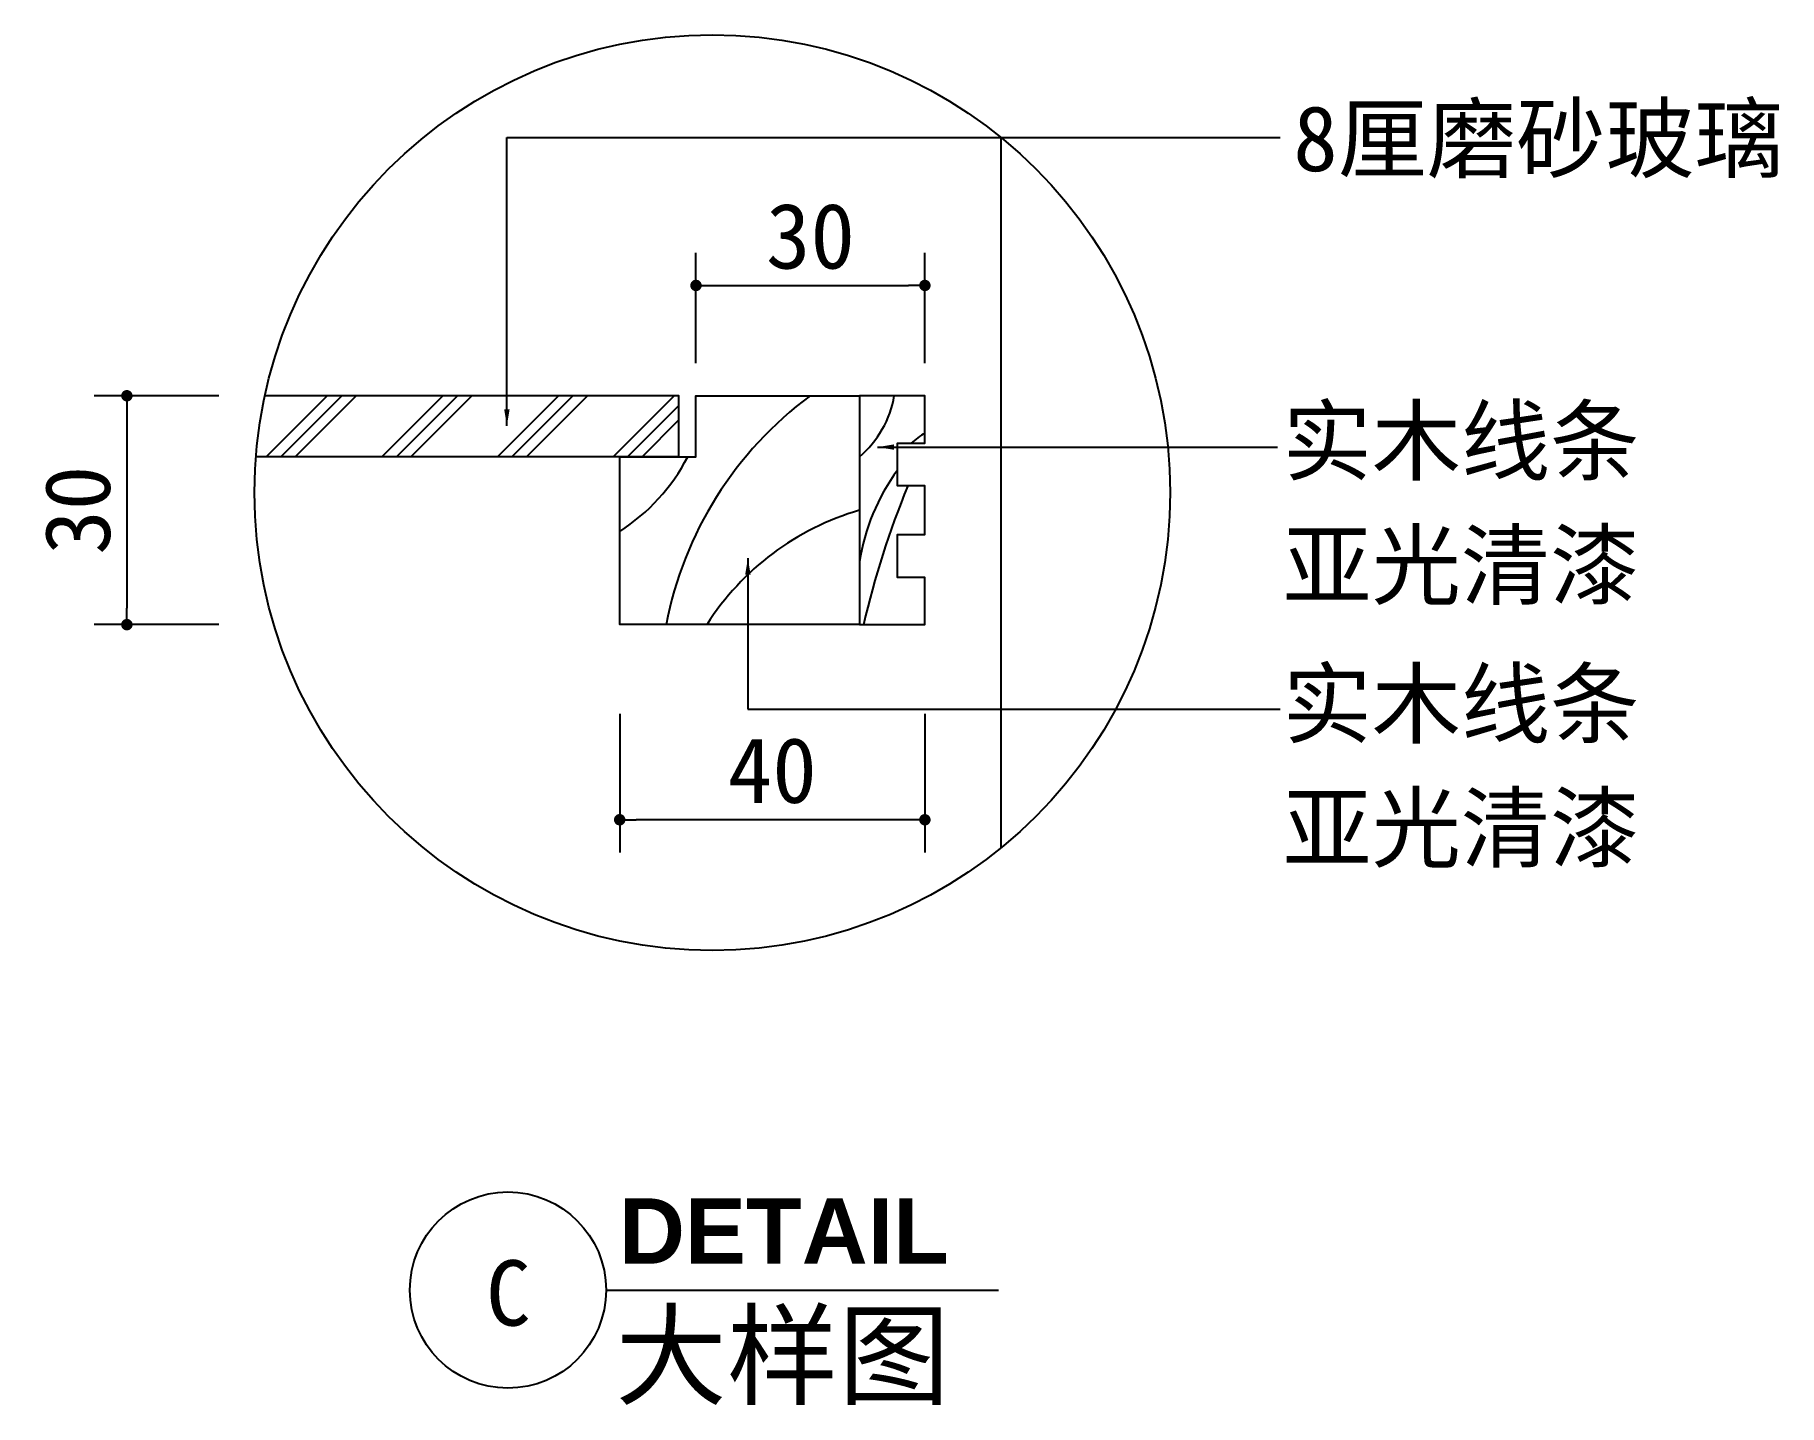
# Model space of a CAD drawing. Extents: x 2212 to 3812, y 878 to 2135.
import ezdxf

# ---------------------------------------------------------------- set-up
doc = ezdxf.new("R2010")
doc.units = 0
doc.header["$MEASUREMENT"] = 0
doc.layers.get('0').update_dxf_attribs({"linetype": 'CONTINUOUS'})
doc.layers.get('DEFPOINTS').update_dxf_attribs({"color": 3, "linetype": 'CONTINUOUS'})
for name, color, linetype in [('3', 3, 'CONTINUOUS'), ('4', 4, 'CONTINUOUS'), ('7', 7, 'CONTINUOUS'), ('BH', 3, 'CONTINUOUS'), ('DIM', 3, 'CONTINUOUS'), ('TEXT', 3, 'CONTINUOUS')]:
    doc.layers.add(name, color=color, linetype=linetype)
doc.styles.add('HT', font='swisseb.ttf')
doc.styles.add('HZ', font='')
doc.styles.get('HZ').set_extended_font_data('仿宋_GB2312')
doc.dimstyles.get("Standard").update_dxf_attribs({"dimscale": 30, "dimtxt": 2, "dimasz": 0.5, "dimexe": 1, "dimexo": 1, "dimgap": 0.5, "dimtad": 1, "dimdec": 0, "dimtxsty": 'HZ', "dimblk1": 'DOT', "dimblk2": 'DOT', "dimsah": 1, "dimcen": 0, "dimclrd": 256, "dimclre": 256, "dimclrt": 256, "dimazin": 3, "dimtfac": 0.5, "dimtdec": 4, "dimtmove": 0, "dimatfit": 3, "dimtolj": 1, "dimtzin": 0})

# ---------------------------------------------------------------- blocks, each defined once
blk = doc.blocks.new('_DOT')
at = {"color": 0, "linetype": 'BYBLOCK'}
blk.add_line((-0.35, 0), (-1, 0), dxfattribs=at)
at = {"color": 0, "linetype": 'BYBLOCK', "const_width": 0.35}
blk.add_lwpolyline([(-0.175, 0, 1), (0.175, 0, 1)], format="xyb", close=True, dxfattribs=at)
blk = doc.blocks.new('*D1')
at = {"linetype": 'BYBLOCK', "ltscale": 100}
for p, q in [((8975.5, -2385.9), (8861.1, -2385.9)), ((8891.1, -2400.9), (8891.1, -2580.9)), ((8975.5, -2595.9), (8861.1, -2595.9))]:
    blk.add_line(p, q, dxfattribs=at)
at = {"layer": 'DEFPOINTS', "color": 0, "linetype": 'BYBLOCK', "ltscale": 100}
for p in [(9005.5, -2385.9), (8891.1, -2595.9), (9005.5, -2595.9)]:
    blk.add_point(p, dxfattribs=at)
at = {"linetype": 'BYBLOCK', "ltscale": 100, "xscale": 15, "yscale": 15, "zscale": 15}
for p, rotation in [((8891.1, -2385.9), 90), ((8891.1, -2595.9), 270)]:
    blk.add_blockref('_DOT', p, dxfattribs=dict(at, rotation=rotation))
at = {"linetype": 'BYBLOCK', "ltscale": 100, "insert": (8846.1, -2490.9), "char_height": 60, "attachment_point": 5, "rotation": 90, "style": 'HZ'}
blk.add_mtext('\\A1;30', dxfattribs=at)
blk = doc.blocks.new('*D3')
at = {"linetype": 'BYBLOCK', "ltscale": 100}
for p, q in [((9318.8, -2677.8), (9318.8, -2804.9)), ((9598.8, -2677.8), (9598.8, -2804.9)), ((9583.8, -2774.9), (9333.8, -2774.9))]:
    blk.add_line(p, q, dxfattribs=at)
at = {"layer": 'DEFPOINTS', "color": 0, "linetype": 'BYBLOCK', "ltscale": 100}
for p in [(9318.8, -2647.8), (9598.8, -2647.8), (9318.8, -2774.9)]:
    blk.add_point(p, dxfattribs=at)
at = {"linetype": 'BYBLOCK', "ltscale": 100, "xscale": 15, "yscale": 15, "zscale": 15, "rotation": 180}
blk.add_blockref('_DOT', (9318.8, -2774.9), dxfattribs=at)
at = {"linetype": 'BYBLOCK', "ltscale": 100, "xscale": 15, "yscale": 15, "zscale": 15}
blk.add_blockref('_DOT', (9598.8, -2774.9), dxfattribs=at)
at = {"linetype": 'BYBLOCK', "ltscale": 100, "insert": (9458.8, -2729.9), "char_height": 60, "attachment_point": 5, "style": 'HZ'}
blk.add_mtext('\\A1;40', dxfattribs=at)
blk = doc.blocks.new('*D2')
at = {"linetype": 'BYBLOCK', "ltscale": 100}
for p, q in [((9388.8, -2355.9), (9388.8, -2254.7)), ((9598.8, -2355.9), (9598.8, -2254.7)), ((9403.8, -2284.7), (9583.8, -2284.7))]:
    blk.add_line(p, q, dxfattribs=at)
at = {"layer": 'DEFPOINTS', "color": 0, "linetype": 'BYBLOCK', "ltscale": 100}
for p in [(9598.8, -2284.7), (9388.8, -2385.9), (9598.8, -2385.9)]:
    blk.add_point(p, dxfattribs=at)
at = {"linetype": 'BYBLOCK', "ltscale": 100, "xscale": 15, "yscale": 15, "zscale": 15, "rotation": 180}
blk.add_blockref('_DOT', (9388.8, -2284.7), dxfattribs=at)
at = {"linetype": 'BYBLOCK', "ltscale": 100, "xscale": 15, "yscale": 15, "zscale": 15}
blk.add_blockref('_DOT', (9598.8, -2284.7), dxfattribs=at)
at = {"linetype": 'BYBLOCK', "ltscale": 100, "insert": (9493.8, -2239.7), "char_height": 60, "attachment_point": 5, "style": 'HZ'}
blk.add_mtext('\\A1;30', dxfattribs=at)

msp = doc.modelspace()

# ---------------------------------------------------------------- hatches: boundary and pattern name
at = {"layer": 'BH', "ltscale": 100}
h = msp.add_hatch(dxfattribs=at)
h.set_pattern_fill('PLAST', color=256, scale=300, angle=45, style=0)
h.set_pattern_definition([(45, (-6456.884, 4189.896), (-53.033, 53.033), []), (45, (-6463.51, 4196.525), (-53.033, 53.033), []), (45, (-6470.14, 4203.154), (-53.033, 53.033), [])])
h.paths.add_polyline_path([(2802.4, 1748), (2802.4, 1804), (2422.5, 1804, 0.033729), (2414.2, 1748)])

# ---------------------------------------------------------------- linework, layer by layer
at = {"layer": '3'}
msp.add_circle((2832.9, 1715.1), 420, dxfattribs=at)
at = {"layer": '4', "ltscale": 100}
msp.add_lwpolyline([(2968, 1594), (2748, 1594), (2748, 1748), (2818, 1748), (2818, 1804), (2968, 1804)], dxfattribs=at)
msp.add_lwpolyline([(2968, 1594), (3028, 1594), (3028, 1637.4), (3002.8, 1637.4), (3002.8, 1676.6), (3028, 1676.6), (3028, 1721.4), (3002.8, 1721.4), (3002.8, 1760.6), (3028, 1760.6), (3028, 1804), (2968, 1804), (2968, 1594)], close=True, dxfattribs=at)
at = {"layer": '7'}
for p, q in [((3098, 1389.3), (3098, 2040.9)), ((2802.4, 1804), (2422.5, 1804)), ((2802.4, 1748), (2414.2, 1748))]:
    msp.add_line(p, q, dxfattribs=at)
msp.add_lwpolyline([(2802.4, 1748), (2802.4, 1804), (2422.5, 1804)], dxfattribs=at)
at = {"layer": 'BH', "ltscale": 100}
for centre, radius, start, end in [((3126.2, 1529.2), 341.9, 126.5296, 169.0818), ((2907.3, 1819.7), 93.9, 310.2885, 350.368), ((3166.3, 1572.8), 240.9, 125.0462, 128.8119), ((2649.9, 1831.6), 181, 302.826, 332.4688), ((3156, 1623.1), 190.1, 143.6778, 171.3836), ((3803.8, 1398.1), 855, 157.7878, 166.7596), ((3037.2, 1460.7), 248.1, 106.2077, 147.5134)]:
    msp.add_arc(centre, radius, start, end, dxfattribs=at)
at = {"layer": 'TEXT', "color": 6}
msp.add_line((2735.5, 983.5), (3095.5, 983.5), dxfattribs=at)
msp.add_circle((2645.5, 983.5), 90, dxfattribs=at)
msp.add_circle((2645.5, 983.5), 90, dxfattribs=at)

# ---------------------------------------------------------------- texts
at = {"layer": 'TEXT', "style": 'HZ'}
for s, p in [('8厘磨砂玻璃', (3365.9, 2010.1)), ('实木线条', (3356.1, 1732.6)), ('亚光清漆', (3356.1, 1618.6)), ('实木线条', (3356.1, 1491.5)), ('亚光清漆', (3356.1, 1377.5))]:
    msp.add_text(s, height=60, dxfattribs=at).set_placement(p)
at = {"layer": 'TEXT', "linetype": 'BYBLOCK'}
for s, height, style, p in [('DETAIL', 60, 'HT', (2747.4, 1007.7)), ('C', 60, 'HZ', (2625.4, 950.9)), ('大样图', 75, 'HZ', (2744, 886.1))]:
    msp.add_text(s, height=height, dxfattribs=dict(at, style=style)).set_placement(p)

# ---------------------------------------------------------------- dimensions: what is measured, and where the dimension line sits
at = {"layer": 'DIM', "ltscale": 100}
for base, p1, p2, text, picture, middle in [((3028, 1905.2), (2818, 1804), (3028, 1804), '30', '*D2', (2923, 1950.2)), ((2748, 1415), (3028, 1542.1), (2748, 1542.1), '40', '*D3', (2888, 1460))]:
    dim = msp.add_linear_dim(base=base, p1=p1, p2=p2, text=text, dimstyle='STANDARD', dxfattribs=at)
    dim.commit()
    dim.dimension.update_dxf_attribs({"geometry": picture, "text_midpoint": middle, "insert": (-6570.8, 4189.9)})
dim = msp.add_linear_dim(base=(2295.9, 1594), p1=(2410.3, 1804), p2=(2410.3, 1594), angle=270, text='30', dimstyle='STANDARD', dxfattribs=at)
dim.commit()
dim.dimension.update_dxf_attribs({"geometry": '*D1', "text_midpoint": (2250.9, 1699), "insert": (-6595.2, 4189.9)})

# ---------------------------------------------------------------- leaders
at = {"layer": 'TEXT', "ltscale": 100}
for points in [[(2644.5, 1776.4), (2644.5, 2041), (3353.9, 2041)], [(2984.6, 1756.9), (3351.4, 1756.9)], [(2865.6, 1655), (2865.6, 1516.6), (3353.9, 1516.6)]]:
    msp.add_leader(points, dimstyle='STANDARD', dxfattribs=at)

doc.saveas('drawing.dxf')
